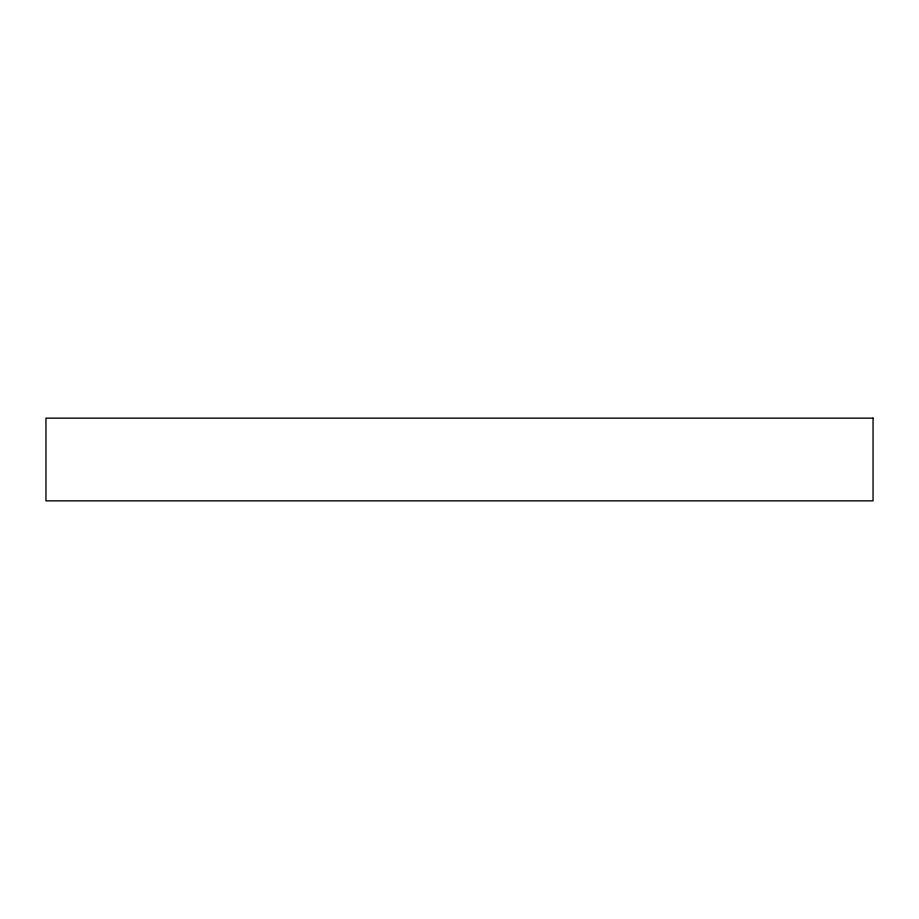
<?xml version="1.0" encoding="UTF-8"?>
<svg xmlns="http://www.w3.org/2000/svg" width="919" height="919" viewBox="0 0 919 919"><rect width="100%" height="100%" fill="white"/><g stroke="black" fill="none" stroke-linecap="round" stroke-linejoin="round"><path stroke-width="1.38" d="M873.05 418.145L45.95 418.145L45.95 500.855L873.05 500.855L873.05 418.145"/></g></svg>
